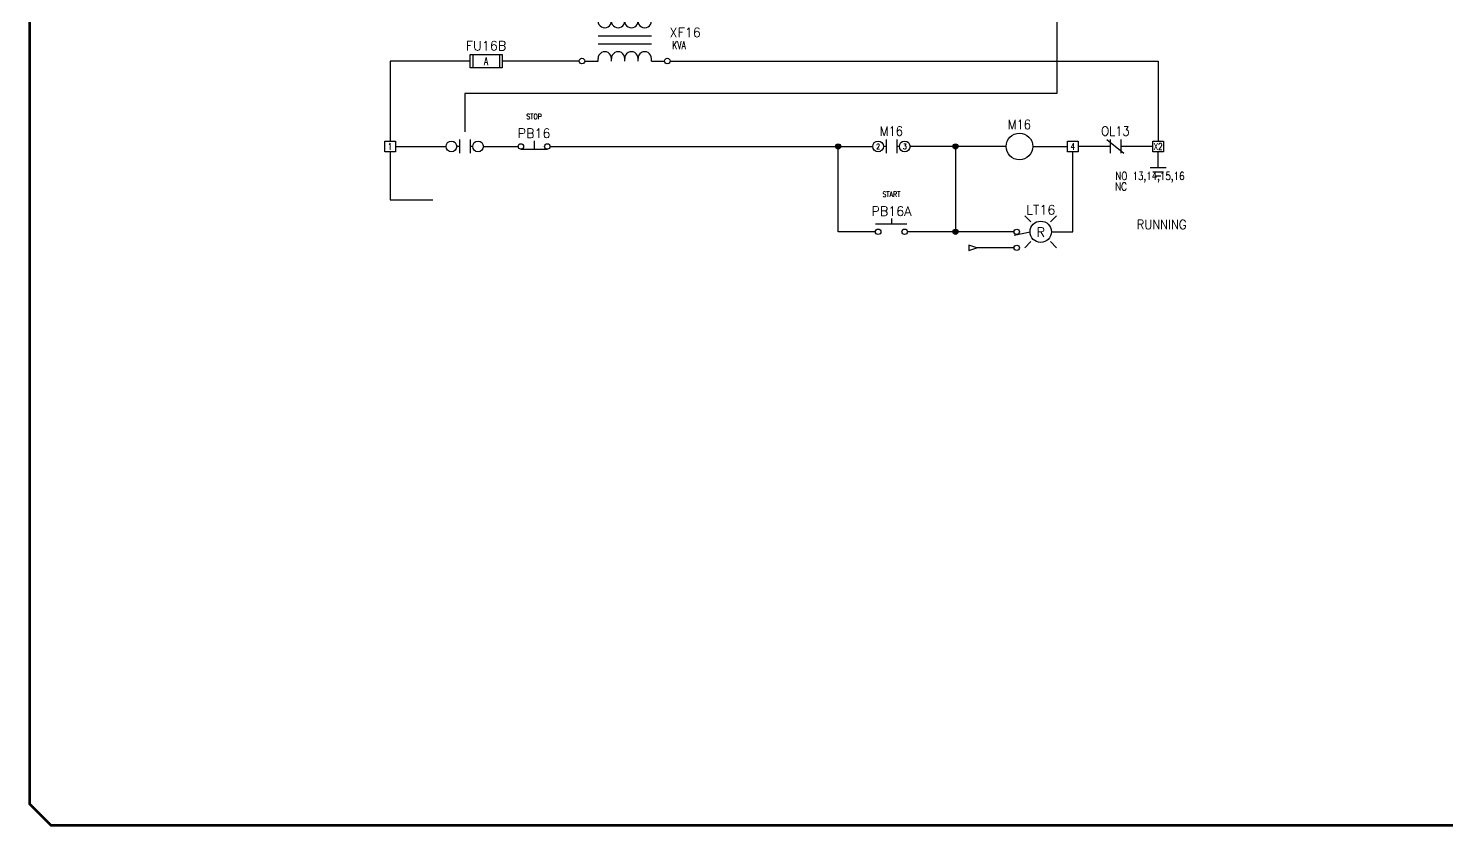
# Model space of a CAD drawing. Header units: inches. Extents: x 0 to 33.5, y 0 to 22.4.
# Drawn here: x 0.02 to 16.64, y 0.02 to 9.37 of the extents above; entities that cross this region are included whole.
import ezdxf
from ezdxf.enums import TextEntityAlignment as Align

# ---------------------------------------------------------------- set-up
doc = ezdxf.new("R2010")
doc.units = ezdxf.units.IN
doc.header["$MEASUREMENT"] = 0
for name, color, linetype in [('DESC', 150, 'Continuous'), ('LINK', 9, 'Continuous'), ('MISC', 7, 'Continuous'), ('NONUM-WIRES', 7, 'Continuous'), ('SYMS', 7, 'Continuous'), ('TAGS', 150, 'Continuous'), ('TERMS', 123, 'Continuous'), ('TITLE', 7, 'Continuous'), ('WIRES', 7, 'Continuous'), ('XREF', 7, 'Continuous')]:
    doc.layers.add(name, color=color, linetype=linetype)
doc.styles.add('ITALIC', font='ITALIC')
doc.styles.add('SIMPLEX', font='SIMPLEX')
doc.styles.add('WD', font='romans.shx')

# ---------------------------------------------------------------- blocks, each defined once
blk = doc.blocks.new('NO_NUM_acade_title')
at = {"layer": 'TITLE', "const_width": 0.0312}
blk.add_lwpolyline([(30.594, 0.281), (30.594, 22.177), (30.344, 22.427), (0.281, 22.427), (0.031, 22.177), (0.031, 0.281), (0.281, 0.031), (30.344, 0.031)], close=True, dxfattribs=at)
at = {"layer": 'TITLE', "color": 1, "style": 'ITALIC'}
for tag, height, p in [('TITLE#1', 0.125, (32.156, 3.406)), ('TITLE#2', 0.125, (32.156, 3.204)), ('TITLE#3', 0.125, (32.156, 3.001)), ('TITLE#4', 0.125, (32.156, 2.799)), ('DWG#', 0.2, (32.156, 0.826))]:
    blk.add_attdef(tag, text='', height=height, dxfattribs=at).set_placement(p, align=Align.CENTER)
at = {"layer": 'TITLE', "color": 1, "style": 'SIMPLEX'}
blk.add_attdef('CAD#', (30.826, 1.958), '', height=0.0938, rotation=90, dxfattribs=at)
at = {"layer": 'TITLE', "color": 1}
for tag, p, height, style in [('ENGINEER', (31.237, 1.958), 0.0938, 'ITALIC'), ('CHKDBY', (32.424, 1.958), 0.0938, 'ITALIC'), ('JOB#', (31.464, 1.644), 0.0938, 'SIMPLEX'), ('DRAWNBY', (32.494, 1.644), 0.0938, 'ITALIC'), ('SCALE', (31.353, 1.344), 0.0938, 'SIMPLEX'), ('DATE', (32.408, 1.344), 0.0938, 'SIMPLEX'), ('SHTS', (32.532, 0.25), 0.2, 'ITALIC')]:
    blk.add_attdef(tag, p, '', height=height, dxfattribs=dict(at, style=style))
at = {"layer": 'TITLE', "color": 1, "style": 'ITALIC'}
blk.add_attdef('SH#', text='', height=0.2, dxfattribs=at).set_placement((31.881, 0.25), align=Align.RIGHT)
at = {"layer": 'TITLE', "color": 7, "flags": 9}
blk.add_attdef('WD_TB', (31.219, 0.031), '', height=0.125, dxfattribs=at)
blk = doc.blocks.new('HDS21IT')
for p, q in [((-0.062, 0), (-0.094, 0)), ((0.094, 0), (0.062, 0))]:
    blk.add_line(p, q)
at = {"linetype": 'Continuous'}
for p, q in [((-0.062, 0.08), (-0.062, -0.08)), ((0.062, 0.08), (0.062, -0.08))]:
    blk.add_line(p, q, dxfattribs=at)
for centre in [(-0.156, 0), (0.156, 0)]:
    blk.add_circle(centre, 0.0625)
at = {"style": 'WD', "width": 0.7}
for tag, p in [('LOC', (0, 0.203)), ('XREF', (0, -0.172)), ('DESC1', (0, -0.262)), ('DESC2', (0, -0.347))]:
    blk.add_attdef(tag, text='', height=0.0625, dxfattribs=at).set_placement(p, align=Align.CENTER)
at = {"style": 'WD'}
for tag, p in [('X2LINK', (0, 0.172)), ('X8LINK', (0, -0.172))]:
    blk.add_attdef(tag, p, '', height=0.01, dxfattribs=at)
at = {"linetype": 'Continuous', "style": 'WD', "width": 0.8, "flags": 8}
for tag, p in [('TERM01', (-0.156, 0)), ('TERM02', (0.156, 0))]:
    blk.add_attdef(tag, text='', height=0.0625, dxfattribs=at).set_placement(p, align=Align.MIDDLE_CENTER)
at = {"style": 'WD'}
for tag, p, flags in [('X4TERM01', (-0.219, 0), 1), ('FAMILY', (0.097, 0.053), 9), ('CONTACT', (0.097, 0.036), 1), ('X1TERM02', (0.219, 0), 1)]:
    blk.add_attdef(tag, p, '', height=0.01, dxfattribs=dict(at, flags=flags))
blk.add_attdef('TAG2', text='', height=0.0625, dxfattribs=at).set_placement((0, 0.099), align=Align.CENTER)
blk = doc.blocks.new('HA1D3')
blk.add_lwpolyline([(-0.094, 0), (-0.094, -0.031), (0, 0), (-0.094, 0.031), (-0.094, 0)])
at = {"style": 'WD', "width": 0.8, "flags": 8}
blk.add_attdef('WIRENO', text='', height=0.1, dxfattribs=at).set_placement((0, 0.094), align=Align.RIGHT)
at = {"style": 'WD', "flags": 1}
blk.add_attdef('SIGCODE', text='', height=0.01, dxfattribs=at).set_placement((-0.02, 0.047), align=Align.RIGHT)
blk.add_attdef('X1TERM01', (0, 0), '', height=0.01, dxfattribs=at)
at = {"style": 'WD', "width": 0.7}
blk.add_attdef('XREF', text='', height=0.0625, dxfattribs=at).set_placement((0, -0.156), align=Align.RIGHT)
blk = doc.blocks.new('HXF1')
for p, q in [((-0.469, 0), (-0.312, 0)), ((-0.312, 0), (-0.312, -0.031)), ((-0.156, 0), (-0.156, -0.031)), ((0, 0), (0, -0.031)), ((0.156, 0), (0.156, -0.031)), ((0.312, 0), (0.467, 0)), ((0.312, 0), (0.312, -0.031)), ((-0.312, -0.203), (0.312, -0.203)), ((-0.312, -0.297), (0.312, -0.297)), ((-0.312, -0.5), (-0.312, -0.469)), ((-0.156, -0.5), (-0.156, -0.469)), ((0, -0.5), (0, -0.469)), ((0.156, -0.5), (0.156, -0.469)), ((0.312, -0.5), (0.312, -0.469)), ((-0.469, -0.5), (-0.312, -0.5)), ((0.312, -0.5), (0.467, -0.5))]:
    blk.add_line(p, q)
for centre in [(-0.501, 0), (0.499, 0), (-0.501, -0.5), (0.499, -0.5)]:
    blk.add_circle(centre, 0.0322)
for centre, start, end in [((-0.234, -0.031), 180, 0.001), ((-0.078, -0.031), 180, 0.001), ((0.078, -0.031), 180, 0.001), ((0.234, -0.031), 180, 0.001), ((-0.234, -0.469), 0.001, 180.002), ((-0.078, -0.469), 0.001, 180.002), ((0.078, -0.469), 0.001, 180.002), ((0.234, -0.469), 0.001, 180.002)]:
    blk.add_arc(centre, 0.0781, start, end)
at = {"style": 'WD'}
for tag, p, flags in [('X4TERM01', (-0.533, 0), 1), ('X2TERM01', (-0.501, 0.032), 1), ('X2TERM03', (0, 0.009), 1), ('X2TERM02', (0.499, 0.032), 1), ('X1TERM02', (0.531, 0), 1), ('FAMILY', (0.46, -0.247), 9), ('X4TERM04', (-0.533, -0.5), 1), ('X8TERM06', (0, -0.507), 1), ('X1TERM05', (0.531, -0.5), 1), ('X8TERM04', (-0.501, -0.532), 1), ('X8TERM05', (0.499, -0.532), 1)]:
    blk.add_attdef(tag, p, '', height=0.01, dxfattribs=dict(at, flags=flags))
at = {"linetype": 'Continuous', "style": 'WD', "flags": 8}
blk.add_attdef('TERM01', (-0.438, 0.016), '', height=0.0625, dxfattribs=at)
for tag, p in [('TERM03', (-0.031, 0.016)), ('TERM02', (0.438, 0.016))]:
    blk.add_attdef(tag, text='', height=0.0625, dxfattribs=at).set_placement(p, align=Align.RIGHT)
at = {"style": 'WD', "width": 0.7}
for tag, p in [('LOC', (-0.466, -0.179)), ('DESC1', (-0.466, -0.264)), ('DESC2', (-0.466, -0.349))]:
    blk.add_attdef(tag, text='', height=0.0625, dxfattribs=at).set_placement(p, align=Align.RIGHT)
at = {"style": 'WD'}
blk.add_attdef('TAG1', (0.524, -0.219), '', height=0.109, dxfattribs=at)
at = {"linetype": 'Continuous', "style": 'WD', "flags": 9}
for tag, p in [('ASSYCODE', (0.487, -0.313)), ('MFG', (0.484, -0.295)), ('CAT', (0.485, -0.275))]:
    blk.add_attdef(tag, text='', height=0.01, dxfattribs=at).set_placement(p, align=Align.CENTER)
at = {"style": 'WD', "width": 0.7}
blk.add_attdef('RATING1', (0.556, -0.359), '', height=0.0938, dxfattribs=at)
at = {"linetype": 'Continuous', "style": 'WD', "flags": 8}
blk.add_attdef('TERM04', text='', height=0.0625, dxfattribs=at).set_placement((-0.438, -0.516), align=Align.TOP_LEFT)
for tag, p in [('TERM06', (-0.031, -0.516)), ('TERM05', (0.438, -0.516))]:
    blk.add_attdef(tag, text='', height=0.0625, dxfattribs=at).set_placement(p, align=Align.TOP_RIGHT)
blk = doc.blocks.new('HFU1')
for p, q in [((-0.188, -0.078), (-0.188, 0.078)), ((-0.188, 0.078), (0.188, 0.078)), ((-0.156, 0.078), (-0.156, -0.078)), ((0.156, 0.078), (0.156, -0.078)), ((0.188, 0.078), (0.188, -0.078)), ((0.188, -0.078), (-0.188, -0.078))]:
    blk.add_line(p, q)
at = {"style": 'WD', "width": 0.7}
blk.add_attdef('LOC', text='', height=0.0625, dxfattribs=at).set_placement((0, 0.281), align=Align.CENTER)
at = {"style": 'WD'}
blk.add_attdef('TAG1', text='', height=0.109, dxfattribs=at).set_placement((0, 0.125), align=Align.CENTER)
at = {"linetype": 'Continuous', "style": 'WD', "flags": 9}
for tag, p in [('ASSYCODE', (0.157, 0.251)), ('MFG', (0.156, 0.083)), ('CAT', (0.156, 0.102))]:
    blk.add_attdef(tag, text='', height=0.01, dxfattribs=at).set_placement(p, align=Align.CENTER)
at = {"style": 'WD'}
for tag, p, flags in [('X4TERM01', (-0.188, 0), 1), ('FAMILY', (0.129, 0.108), 9), ('X1TERM02', (0.188, 0), 1)]:
    blk.add_attdef(tag, p, '', height=0.01, dxfattribs=dict(at, flags=flags))
at = {"style": 'WD', "width": 0.7}
blk.add_attdef('RATING1', text='', height=0.0938, dxfattribs=at).set_placement((0, 0), align=Align.MIDDLE_CENTER)
at = {"style": 'WD'}
for tag, p in [('X2LINK', (0, 0.109)), ('X8LINK', (0, -0.109))]:
    blk.add_attdef(tag, p, '', height=0.01, dxfattribs=at)
at = {"linetype": 'Continuous', "style": 'WD', "flags": 8}
blk.add_attdef('TERM01', text='', height=0.0625, dxfattribs=at).set_placement((-0.25, -0.016), align=Align.TOP_RIGHT)
blk.add_attdef('TERM02', text='', height=0.0625, dxfattribs=at).set_placement((0.25, -0.016), align=Align.TOP_LEFT)
blk = doc.blocks.new('HPB12')
for p, q in [((0, 0.065), (0, -0.033)), ((-0.156, -0.033), (0.156, -0.033))]:
    blk.add_line(p, q)
for centre in [(-0.155, 0), (0.155, 0)]:
    blk.add_circle(centre, 0.0322)
at = {"style": 'WD', "width": 0.7}
for tag, p in [('DESC1', (0, 0.319)), ('LOC', (0, 0.406)), ('DESC2', (0, 0.234)), ('XREF', (0, -0.17))]:
    blk.add_attdef(tag, text='', height=0.0625, dxfattribs=at).set_placement(p, align=Align.CENTER)
at = {"style": 'WD'}
blk.add_attdef('TAG1', text='', height=0.109, dxfattribs=at).set_placement((0, 0.099), align=Align.CENTER)
for tag, p, flags in [('X4TERM01', (-0.188, 0), 1), ('FAMILY', (0.054, 0.058), 9), ('CONTACT', (0.054, 0.042), 9), ('X1TERM02', (0.188, 0), 1)]:
    blk.add_attdef(tag, p, '', height=0.01, dxfattribs=dict(at, flags=flags))
for tag, p in [('X2LINK', (0, 0.125)), ('X8LINK', (0, -0.094))]:
    blk.add_attdef(tag, p, '', height=0.01, dxfattribs=at)
at = {"linetype": 'Continuous', "style": 'WD', "flags": 9}
for tag, p in [('MFG', (0.076, -0.006)), ('CAT', (0.076, 0.017)), ('ASSYCODE', (0.076, -0.022))]:
    blk.add_attdef(tag, text='', height=0.01, dxfattribs=at).set_placement(p, align=Align.CENTER)
at = {"linetype": 'Continuous', "style": 'WD', "flags": 8}
blk.add_attdef('TERM01', text='', height=0.0625, dxfattribs=at).set_placement((-0.25, -0.016), align=Align.TOP_RIGHT)
blk.add_attdef('TERM02', text='', height=0.0625, dxfattribs=at).set_placement((0.25, -0.016), align=Align.TOP_LEFT)
blk = doc.blocks.new('HGND2')
for p, q in [((0.09375, 0), (-0.09375, 0)), ((-0.0625, -0.046875), (0.0625, -0.046875)), ((-0.03125, -0.09375), (0.03125, -0.09375))]:
    blk.add_line(p, q)
at = {"style": 'WD', "flags": 1}
blk.add_attdef('X2TERM01', (0, 0), '', height=0.01, dxfattribs=at)
blk = doc.blocks.new('HOL22I')
at = {"linetype": 'Continuous'}
for p, q in [((-0.1, 0.08), (0.1, -0.08)), ((-0.062, 0.08), (-0.062, -0.08)), ((0.062, 0.08), (0.062, -0.08))]:
    blk.add_line(p, q, dxfattribs=at)
at = {"style": 'WD'}
for tag, height, width, p in [('LOC', 0.0625, 0.7, (0, 0.281)), ('TAG2', 0.109, 0.9, (0, 0.125)), ('XREF', 0.0625, 0.7, (0, -0.172)), ('DESC1', 0.0625, 0.7, (0, -0.262)), ('DESC2', 0.0625, 0.7, (0, -0.347))]:
    blk.add_attdef(tag, text='', height=height, dxfattribs=dict(at, width=width)).set_placement(p, align=Align.CENTER)
for tag, p in [('X2LINK', (0, 0.25)), ('X8LINK', (0, -0.172))]:
    blk.add_attdef(tag, p, '', height=0.01, dxfattribs=at)
for tag, p, flags in [('X4TERM01', (-0.062, 0), 1), ('X1TERM02', (0.062, 0), 1), ('FAMILY', (0.097, 0.053), 9), ('CONTACT', (0.097, 0.036), 1)]:
    blk.add_attdef(tag, p, '', height=0.01, dxfattribs=dict(at, flags=flags))
at = {"linetype": 'Continuous', "style": 'WD', "flags": 8}
blk.add_attdef('TERM01', text='', height=0.0625, dxfattribs=at).set_placement((-0.125, -0.016), align=Align.TOP_RIGHT)
blk.add_attdef('TERM02', text='', height=0.0625, dxfattribs=at).set_placement((0.125, -0.016), align=Align.TOP_LEFT)
blk = doc.blocks.new('HT0001')
for p, q in [((-0.062, 0.062), (0.062, 0.062)), ((-0.062, -0.062), (-0.062, 0.062)), ((0.062, 0.062), (0.062, -0.062)), ((0.062, -0.062), (-0.062, -0.062))]:
    blk.add_line(p, q)
at = {"linetype": 'Continuous', "style": 'WD', "width": 0.8, "flags": 8}
blk.add_attdef('TERM01', text='', height=0.0781, dxfattribs=at).set_placement((0, 0), align=Align.MIDDLE_CENTER)
at = {"style": 'WD', "flags": 1}
for tag, p in [('X4TERM01', (-0.062, 0)), ('X2TERM01', (0, 0.062)), ('X1TERM01', (0.062, 0)), ('X8TERM01', (0, -0.062))]:
    blk.add_attdef(tag, p, '', height=0.01, dxfattribs=at)
at = {"linetype": 'Continuous', "style": 'WD'}
for tag, p, height, width, flags in [('TAGSTRIP', (0.05, -0.166), 0.0781, 0.9, 8), ('CAT', (0.213, -0.406), 0.109, 0.8, 1)]:
    blk.add_attdef(tag, p, '', height=height, dxfattribs=dict(at, width=width, flags=flags))
at = {"linetype": 'Continuous', "style": 'WD', "width": 0.8, "flags": 1}
blk.add_attdef('MFG', text='', height=0.109, dxfattribs=at).set_placement((0.088, -0.406), align=Align.RIGHT)
at = {"style": 'WD', "width": 0.7, "flags": 1}
blk.add_attdef('ASSYCODE', (0.062, -0.281), '', height=0.01, dxfattribs=at)
at = {"style": 'WD', "width": 0.7}
blk.add_attdef('LOC', (0.062, -0.25), '', height=0.0625, dxfattribs=at)
blk = doc.blocks.new('HLT1RP')
for p, q in [((-0.115, 0.115), (-0.186, 0.186)), ((0.115, 0.115), (0.186, 0.186)), ((-0.125, -0.003), (-0.31, -0.043)), ((-0.115, -0.115), (-0.186, -0.186)), ((0.115, -0.115), (0.186, -0.186))]:
    blk.add_line(p, q)
for centre, radius in [((-0.281, 0), 0.0312), ((0, 0), 0.125), ((-0.281, -0.188), 0.0312)]:
    blk.add_circle(centre, radius)
at = {"style": 'WD', "width": 0.7}
blk.add_attdef('LOC', text='', height=0.0625, dxfattribs=at).set_placement((0.006, 0.344), align=Align.CENTER)
at = {"style": 'WD'}
for tag, p in [('TAG1', (0, 0.202)), ('COLOR', (0, -0.058))]:
    blk.add_attdef(tag, text='', height=0.109, dxfattribs=at).set_placement(p, align=Align.CENTER)
at = {"style": 'WD', "flags": 9}
blk.add_attdef('FAMILY', text='', height=0.01, dxfattribs=at).set_placement((-0.005, 0.161), align=Align.CENTER)
at = {"style": 'WD', "flags": 1}
for tag, p in [('X4TERM01', (-0.312, 0)), ('X1TERM02', (0.125, 0)), ('X4TERM03', (-0.312, -0.188))]:
    blk.add_attdef(tag, p, '', height=0.01, dxfattribs=at)
at = {"linetype": 'Continuous', "style": 'WD', "flags": 9}
blk.add_attdef('ASSYCODE', text='', height=0.01, dxfattribs=at).set_placement((0, 0.1), align=Align.CENTER)
at = {"linetype": 'Continuous', "style": 'WD', "flags": 1}
for tag, p in [('MFG', (0, 0.121)), ('CAT', (0, 0.14))]:
    blk.add_attdef(tag, text='', height=0.01, dxfattribs=at).set_placement(p, align=Align.MIDDLE)
at = {"style": 'WD', "width": 0.9}
blk.add_attdef('DESC1', (1.125, 0.031), '', height=0.109, dxfattribs=at)
at = {"linetype": 'Continuous', "style": 'WD', "flags": 8}
for tag, p in [('TERM01', (-0.338, -0.016)), ('TERM03', (-0.338, -0.203))]:
    blk.add_attdef(tag, text='', height=0.0625, dxfattribs=at).set_placement(p, align=Align.TOP_RIGHT)
blk.add_attdef('TERM02', text='', height=0.0625, dxfattribs=at).set_placement((0.175, -0.016), align=Align.TOP_LEFT)
at = {"style": 'WD', "width": 0.9}
blk.add_attdef('DESC2', text='', height=0.109, dxfattribs=at).set_placement((1.125, -0.031), align=Align.TOP_LEFT)
blk = doc.blocks.new('HPB11')
for p, q in [((-0.185, 0.094), (0.18, 0.094)), ((0, 0.156), (0, 0.094))]:
    blk.add_line(p, q)
for centre in [(-0.155, 0), (0.155, 0)]:
    blk.add_circle(centre, 0.0322)
at = {"style": 'WD', "width": 0.7}
for tag, p in [('LOC', (0, 0.493)), ('DESC1', (0, 0.408)), ('DESC2', (0, 0.323)), ('XREF', (0, -0.156))]:
    blk.add_attdef(tag, text='', height=0.0625, dxfattribs=at).set_placement(p, align=Align.CENTER)
at = {"style": 'WD'}
blk.add_attdef('TAG1', text='', height=0.109, dxfattribs=at).set_placement((0, 0.188), align=Align.CENTER)
for tag, p in [('X2LINK', (0, 0.219)), ('X8LINK', (0, 0))]:
    blk.add_attdef(tag, p, '', height=0.01, dxfattribs=at)
for tag, p, flags in [('X4TERM01', (-0.188, 0), 1), ('X1TERM02', (0.188, 0), 1), ('FAMILY', (0.205, 0.152), 9), ('CONTACT', (0.205, 0.136), 1)]:
    blk.add_attdef(tag, p, '', height=0.01, dxfattribs=dict(at, flags=flags))
at = {"linetype": 'Continuous', "style": 'WD', "flags": 9}
for tag, p in [('ASSYCODE', (0.23, 0.071)), ('MFG', (0.228, 0.089)), ('CAT', (0.23, 0.108))]:
    blk.add_attdef(tag, text='', height=0.01, dxfattribs=at).set_placement(p, align=Align.CENTER)
at = {"linetype": 'Continuous', "style": 'WD', "flags": 8}
blk.add_attdef('TERM01', text='', height=0.0625, dxfattribs=at).set_placement((-0.25, -0.016), align=Align.TOP_RIGHT)
blk.add_attdef('TERM02', text='', height=0.0625, dxfattribs=at).set_placement((0.25, -0.016), align=Align.TOP_LEFT)
blk = doc.blocks.new('HMS21T')
for p, q in [((-0.062, 0), (-0.094, 0)), ((0.094, 0), (0.062, 0))]:
    blk.add_line(p, q)
at = {"linetype": 'Continuous'}
for p, q in [((-0.062, 0.08), (-0.062, -0.08)), ((0.062, 0.08), (0.062, -0.08))]:
    blk.add_line(p, q, dxfattribs=at)
for centre in [(-0.156, 0), (0.156, 0)]:
    blk.add_circle(centre, 0.0625)
at = {"style": 'WD'}
for tag, height, width, p in [('LOC', 0.0625, 0.7, (0, 0.281)), ('TAG2', 0.109, 0.9, (0, 0.125)), ('XREF', 0.0625, 0.7, (0, -0.172)), ('DESC1', 0.0625, 0.7, (0, -0.262)), ('DESC2', 0.0625, 0.7, (0, -0.347))]:
    blk.add_attdef(tag, text='', height=height, dxfattribs=dict(at, width=width)).set_placement(p, align=Align.CENTER)
at = {"linetype": 'Continuous', "style": 'WD', "width": 0.8, "flags": 8}
for tag, p in [('TERM01', (-0.156, 0)), ('TERM02', (0.156, 0))]:
    blk.add_attdef(tag, text='', height=0.0625, dxfattribs=at).set_placement(p, align=Align.MIDDLE_CENTER)
at = {"style": 'WD'}
for tag, p, flags in [('X4TERM01', (-0.219, 0), 1), ('FAMILY', (0.097, 0.053), 9), ('CONTACT', (0.097, 0.036), 1), ('X1TERM02', (0.219, 0), 1)]:
    blk.add_attdef(tag, p, '', height=0.01, dxfattribs=dict(at, flags=flags))
for tag, p in [('X2LINK', (0, 0.125)), ('X8LINK', (0, -0.125))]:
    blk.add_attdef(tag, p, '', height=0.01, dxfattribs=at)
blk = doc.blocks.new('HMS1')
blk.add_circle((0, 0), 0.156)
at = {"style": 'WD'}
for tag, height, width, p in [('LOC', 0.0625, 0.7, (0.006, 0.344)), ('TAG1', 0.109, 0.9, (0, 0.202))]:
    blk.add_attdef(tag, text='', height=height, dxfattribs=dict(at, width=width)).set_placement(p, align=Align.CENTER)
at = {"style": 'WD', "flags": 9}
blk.add_attdef('FAMILY', text='', height=0.01, dxfattribs=at).set_placement((-0.005, 0.17), align=Align.CENTER)
at = {"style": 'WD'}
for tag, p, height, width in [('DESC1', (1.126, 0.06), 0.109, 0.9), ('DESC2', (1.126, -0.083), 0.109, 0.9), ('DESC3', (1.126, -0.226), 0.109, 0.9), ('XREFNO', (1.325, -0.393), 0.0938, 0.8), ('XREFNC', (1.315, -0.516), 0.0938, 0.8)]:
    blk.add_attdef(tag, p, '', height=height, dxfattribs=dict(at, width=width))
at = {"style": 'WD', "flags": 1}
for tag, p in [('X4TERM01', (-0.156, 0)), ('X1TERM02', (0.156, 0))]:
    blk.add_attdef(tag, p, '', height=0.01, dxfattribs=at)
at = {"linetype": 'Continuous', "style": 'WD', "flags": 9}
blk.add_attdef('ASSYCODE', text='', height=0.01, dxfattribs=at).set_placement((0, 0.113), align=Align.CENTER)
at = {"linetype": 'Continuous', "style": 'WD', "flags": 1}
for tag, p in [('MFG', (0, 0.14)), ('CAT', (0, 0.159))]:
    blk.add_attdef(tag, text='', height=0.01, dxfattribs=at).set_placement(p, align=Align.MIDDLE)
at = {"linetype": 'Continuous', "style": 'WD'}
blk.add_attdef('TERM01', text='', height=0.0625, dxfattribs=at).set_placement((-0.2, -0.035), align=Align.TOP_RIGHT)
blk.add_attdef('TERM02', text='', height=0.0625, dxfattribs=at).set_placement((0.2, -0.035), align=Align.TOP_LEFT)
at = {"style": 'WD', "width": 0.8, "flags": 8}
for tag, p in [('NO', (1.123, -0.393)), ('NC', (1.121, -0.516))]:
    blk.add_attdef(tag, p, '', height=0.0938, dxfattribs=at)
blk = doc.blocks.new('WDDOT')
for radius in [0.03, 0.0187, 0.00929]:
    blk.add_circle((0, 0), radius)

msp = doc.modelspace()

# ---------------------------------------------------------------- linework, layer by layer
at = {"layer": 'LINK'}
msp.add_lwpolyline([(12.067, 10.968), (12.067, 8.606), (5.129, 8.606), (5.129, 8.156)], dxfattribs=at)
at = {"layer": 'NONUM-WIRES'}
msp.add_line((6.471, 8.984), (5.567, 8.984), dxfattribs=at)
at = {"layer": 'WIRES'}
for p, q in [((5.192, 8.984), (4.254, 8.984)), ((4.254, 8.984), (4.254, 8.046)), ((7.536, 8.984), (13.254, 8.984)), ((13.254, 8.984), (13.254, 8.046)), ((4.317, 7.984), (4.911, 7.984)), ((5.348, 7.984), (5.755, 7.984)), ((6.13, 7.984), (9.911, 7.984)), ((9.504, 6.984), (9.504, 7.984)), ((11.473, 7.984), (10.348, 7.984)), ((10.879, 7.984), (10.879, 6.984)), ((11.786, 7.984), (12.192, 7.984)), ((12.692, 7.984), (12.317, 7.984)), ((13.192, 7.984), (12.817, 7.984)), ((4.254, 7.921), (4.254, 7.359)), ((12.254, 6.984), (12.254, 7.921)), ((13.254, 7.734), (13.254, 7.921)), ((4.254, 7.359), (4.754, 7.359)), ((9.942, 6.984), (9.504, 6.984)), ((11.567, 6.984), (10.317, 6.984)), ((12.004, 6.984), (12.254, 6.984)), ((11.567, 6.796), (11.129, 6.796))]:
    msp.add_line(p, q, dxfattribs=at)

# ---------------------------------------------------------------- block references
msp.add_blockref('NO_NUM_acade_title', (0, 0))
at = {"layer": 'SYMS'}
ref = msp.add_blockref('HXF1', (7.004, 9.484), dxfattribs=at)
ref.add_attrib('TAG1', 'XF16', (7.529, 9.265), dxfattribs={"layer": 'TAGS', "height": 0.1094, "style": 'WD'})
ref.add_attrib('RATING1', 'KVA', (7.56, 9.124), dxfattribs={"layer": 'MISC', "height": 0.0938, "style": 'WD', "width": 0.7})
ref = msp.add_blockref('HFU1', (5.379, 8.984), dxfattribs=at)
ref.add_attrib('TAG1', 'FU16B', dxfattribs={"layer": 'TAGS', "height": 0.1094, "style": 'WD'}).set_placement((5.379, 9.109), align=Align.CENTER)
ref.add_attrib('RATING1', 'A', dxfattribs={"layer": 'MISC', "height": 0.0938, "style": 'WD', "width": 0.7}).set_placement((5.379, 8.984), align=Align.MIDDLE_CENTER)
ref = msp.add_blockref('HPB12', (5.942, 7.984), dxfattribs=at)
ref.add_attrib('TAG1', 'PB16', dxfattribs={"layer": 'TAGS', "height": 0.1094, "style": 'WD'}).set_placement((5.942, 8.083), align=Align.CENTER)
ref.add_attrib('DESC1', 'STOP', dxfattribs={"layer": 'DESC', "height": 0.0625, "style": 'WD', "width": 0.7}).set_placement((5.942, 8.303), align=Align.CENTER)
ref = msp.add_blockref('HMS21T', (10.129, 7.984), dxfattribs=at)
ref.add_attrib('TAG2', 'M16', dxfattribs={"layer": 'TAGS', "height": 0.1094, "style": 'WD', "width": 0.9}).set_placement((10.129, 8.109), align=Align.CENTER)
ref.add_attrib('TERM02', '3', dxfattribs={"layer": 'TERMS', "linetype": 'Continuous', "height": 0.0625, "style": 'WD', "width": 0.8, "flags": 8}).set_placement((10.286, 7.984), align=Align.MIDDLE_CENTER)
ref.add_attrib('TERM01', '2', dxfattribs={"layer": 'TERMS', "linetype": 'Continuous', "height": 0.0625, "style": 'WD', "width": 0.8, "flags": 8}).set_placement((9.973, 7.984), align=Align.MIDDLE_CENTER)
ref = msp.add_blockref('HMS1', (11.629, 7.984), dxfattribs=at)
ref.add_attrib('TAG1', 'M16', dxfattribs={"layer": 'TAGS', "height": 0.1094, "style": 'WD', "width": 0.9}).set_placement((11.629, 8.186), align=Align.CENTER)
ref.add_attrib('XREFNO', '13,14,15,16', (12.954, 7.591), dxfattribs={"layer": 'XREF', "height": 0.09375, "style": 'WD', "width": 0.8})
ref.add_attrib('NO', 'NO', (12.753, 7.591), dxfattribs={"layer": 'MISC', "height": 0.0938, "style": 'WD', "width": 0.8, "flags": 8})
ref.add_attrib('NC', 'NC', (12.75, 7.467), dxfattribs={"layer": 'MISC', "height": 0.0938, "style": 'WD', "width": 0.8, "flags": 8})
ref = msp.add_blockref('HOL22I', (12.754, 7.984), dxfattribs=at)
ref.add_attrib('TAG2', 'OL13', dxfattribs={"layer": 'TAGS', "height": 0.1094, "style": 'WD', "width": 0.9}).set_placement((12.754, 8.109), align=Align.CENTER)
ref = msp.add_blockref('HT0001', (4.254, 7.984), dxfattribs=at)
ref.add_attrib('TERM01', '1', dxfattribs={"layer": 'TERMS', "linetype": 'Continuous', "height": 0.0781, "style": 'WD', "width": 0.8, "flags": 8}).set_placement((4.254, 7.984), align=Align.MIDDLE_CENTER)
for name, p in [('HDS21IT', (5.129, 7.984)), ('WDDOT', (9.504, 7.984)), ('WDDOT', (10.879, 7.984)), ('HGND2', (13.254, 7.734)), ('WDDOT', (10.879, 6.984)), ('HA1D3', (11.129, 6.796))]:
    msp.add_blockref(name, p, dxfattribs=at)
ref = msp.add_blockref('HT0001', (12.254, 7.984), dxfattribs=at)
ref.add_attrib('TERM01', '4', dxfattribs={"layer": 'TERMS', "linetype": 'Continuous', "height": 0.0781, "style": 'WD', "width": 0.8, "flags": 8}).set_placement((12.254, 7.984), align=Align.MIDDLE_CENTER)
ref = msp.add_blockref('HT0001', (13.254, 7.984), dxfattribs=at)
ref.add_attrib('TERM01', 'X2', dxfattribs={"layer": 'TERMS', "linetype": 'Continuous', "height": 0.0781, "style": 'WD', "width": 0.8, "flags": 8}).set_placement((13.254, 7.984), align=Align.MIDDLE_CENTER)
ref = msp.add_blockref('HPB11', (10.129, 6.984), dxfattribs=at)
ref.add_attrib('TAG1', 'PB16A', dxfattribs={"layer": 'TAGS', "height": 0.1094, "style": 'WD'}).set_placement((10.129, 7.171), align=Align.CENTER)
ref.add_attrib('DESC1', 'START', dxfattribs={"layer": 'DESC', "height": 0.0625, "style": 'WD', "width": 0.7}).set_placement((10.129, 7.392), align=Align.CENTER)
ref = msp.add_blockref('HLT1RP', (11.879, 6.984), dxfattribs=at)
ref.add_attrib('COLOR', 'R', dxfattribs={"layer": 'MISC', "height": 0.109, "style": 'WD'}).set_placement((11.879, 6.925), align=Align.CENTER)
ref.add_attrib('TAG1', 'LT16', dxfattribs={"layer": 'TAGS', "height": 0.1094, "style": 'WD'}).set_placement((11.879, 7.186), align=Align.CENTER)
ref.add_attrib('DESC1', 'RUNNING', (13.004, 7.015), dxfattribs={"layer": 'DESC', "height": 0.1094, "style": 'WD', "width": 0.9})

doc.saveas('drawing.dxf')
